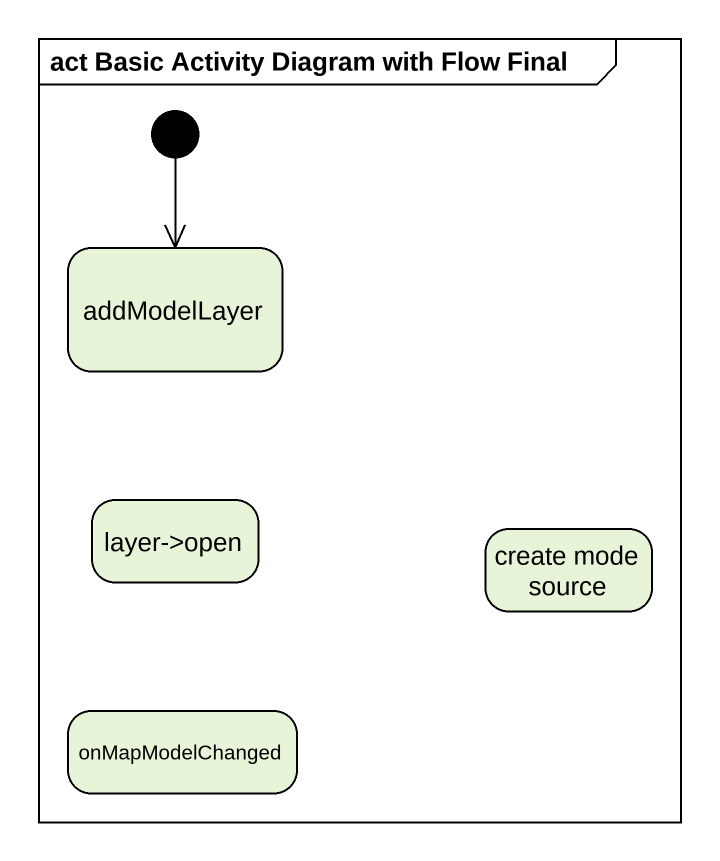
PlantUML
@startuml
mainframe act Basic Activity Diagram with Flow Final
hide empty description
state addModelLayer
state "layer->open" as layer_open
state "create mode source" as create_mode_source
state onMapModelChanged
[*] --> addModelLayer
@enduml
